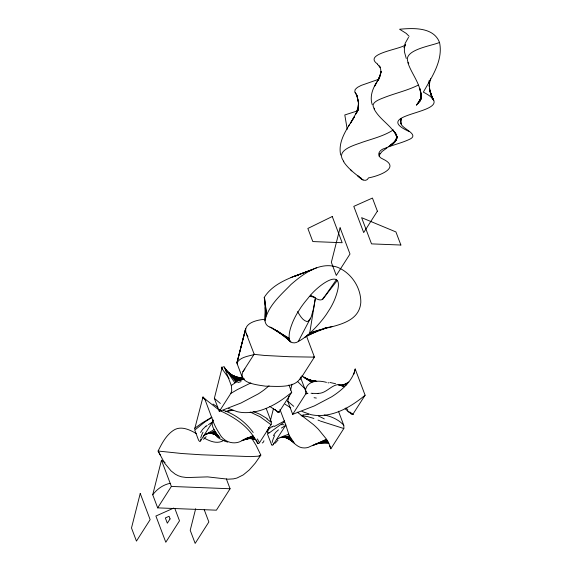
<?xml version="1.0" encoding="UTF-8"?>
<svg xmlns="http://www.w3.org/2000/svg" width="572" height="572" viewBox="0 0 572 572"><rect width="100%" height="100%" fill="white"/><g stroke="black" fill="none" stroke-linecap="round" stroke-linejoin="round"><path stroke-width="0.86" d="M274.317 329.257L289.203 338.467C288.688 332.797 290.683 327.263 292.75 322.079A123.337 69.326 -20.7 0 1 297.19 313.242L301.036 307.221A123.337 69.326 -20.7 0 1 307.829 298.47C318.783 283.569 348.899 263.141 334.663 299.528A123.337 69.326 -20.7 0 1 330.223 308.365L326.376 314.385A123.337 69.326 -20.7 0 1 319.576 323.137C313.349 330.151 306.606 337.051 298.262 341.52C295.03 343.872 289.253 343.379 289.203 338.467L269.963 327.127C261.833 324.281 265.851 313.842 265.122 307.664M396.467 139.01L396.632 134.399L396.467 139.01L397.197 136.3L396.31 139.168M358.387 107.879L358.244 110.468L358.415 101.587L356.892 95.174L358.623 103.575L358.53 105.298M404.361 45.982L404.397 51.68L406.27 58.523M194.652 429.086L202.996 396.982M420.835 98.67L421.228 93.729L421.092 99.278L421.221 94.065L419.755 88.467C421.242 92.643 421.921 97.219 419.948 101.373C423.952 87.294 411.911 75.411 407.843 62.541M264.986 320.835C268.011 305.834 280.859 294.945 291.077 284.413C303.446 273.688 319.991 261.375 337.258 267.167C351.137 272.708 360.982 287.358 360.818 302.309C359.037 326.927 325.825 325.647 309.674 333.297L315.236 299.106M264.643 298.698L266.616 314.543L264.221 297.44C274.26 281.345 295.617 276.076 312.133 269.727L290.933 277.542M267.374 433.033L268.704 427.406M400.886 119.605L400.636 121.857L401.344 118.454M265.05 319.298C257.486 319.748 242.435 323.023 246.253 333.576L254.233 354.361L264.693 355.462L289.546 356.735L314.243 357.135L313.742 356.828M269.055 385.821L264.293 389.739A36.308 12.498 -27.7 0 1 258.215 393.936L241.019 403.01L219.298 411.44L214.35 398.334L222.029 367.96L223.073 366.745L224.303 367.009M315.487 297.569L313.527 308.587L311.29 316.716L298.262 341.52M300.865 376.969C296.017 388.939 275.79 386.114 265.337 386.164C258.208 384.913 237.759 383.454 242.943 371.621L254.204 354.104M429.014 86.2L430.494 78.671M404.597 45.717L404.175 47.748L405.241 43.179L408.508 37.366M396.174 139.632L395.281 141.499L391.141 145.195L395.538 140.762L397.19 136.636M379.2 156.449L379.887 153.296L379.529 154.597L382.117 151.444L386.958 147.969M401.208 118.518L400.693 120.778L401.494 124.188L400.75 122.787C400.636 128.621 421.328 134.399 408.88 139.625C401.158 143.172 392.764 144.938 384.963 148.305C378.678 149.878 375.69 156.163 383.083 159.138C401.716 168.011 377.591 176.369 368.568 177.856C365.844 183.162 360.389 178.779 357.822 175.854L363.048 180.037M381.231 71.443L378.314 79.958C380.48 75.647 382.411 70.22 379.107 65.916L379.922 66.852M349.857 412.433L351.458 414.314L353.046 414.014L365.1 395.209L355.198 369.004C353.06 378.964 345.502 386.636 337.687 392.628A36.308 12.498 -27.7 0 1 331.603 396.832L314.407 405.898L292.692 414.328L287.737 401.222L289.032 396.11M226.369 478.928L230.08 488.753L216.388 510.181L157.672 507.872L152.724 494.766L161.468 460.231L165.101 462.669M195.674 508.715L190.211 530.294L195.159 543.4L208.859 521.971L204.211 509.688M245.688 328.442L236.944 362.977L237.566 364.3M270.241 421.349L273.53 408.358M290.547 390.14L292.056 384.177M353.911 374.074L355.198 369.004M236.987 362.562L245.545 329.236L236.944 362.977C240.104 356.914 248.634 356.227 254.604 354.397M305.82 393.665L305.562 390.776A5.734 2.853 -87.7 0 0 305.419 390.333L300.786 378.085M381.202 71.464L379.972 76.09L377.591 80.831L379.765 76.92L374.395 86.594L376.991 81.703M404.568 47.304L405.255 44.952M396.367 139.089L397.147 137.237L395.538 140.762L391.62 144.702L394.83 141.627L395.988 139.725M310.703 295.152C314.049 297.233 321.686 303.625 323.809 297.125M357.75 109.624L356.628 112.734L358.623 103.575L357.035 96.232L354.783 91.813L355.169 89.504L357.443 87.38L361.197 85.407L378.871 79.229M358.501 107.379L355.884 113.964L357.457 110.818M396.353 139.225L397.147 137.237M343.908 428.335L343.815 425.418L338.467 411.239M200.765 440.025L201.13 439.303M421.085 97.912L418.382 103.346L421.164 98.198L416.445 105.212L420.67 99.228M357.107 111.454L350.407 123.352L354.504 116.624C347.654 127.985 337.487 140.841 340.705 155.091M421.156 98.034L420.005 100.229L421.164 98.177M376.519 82.59C372.386 89.032 369.619 97.168 372.265 104.719M200.536 432.461L202.652 429.322L205.234 426.855M273.38 435.635L275.618 432.418L278.457 429.858M348.348 126.534L349.277 124.889M388.617 146.639L393.629 143.1L396.089 139.89L394.508 142.299L389.875 145.91L394.83 141.627L396.868 138.167M396.074 139.668L392.406 144.48L395.281 141.499L396.711 137.237L395.881 133.977L392.628 129.544L395.881 133.977L396.875 136.865L395.202 132.725L396.389 135.442C390.833 125.039 379.265 119.298 373.924 108.637M421.385 97.605L419.19 101.201L421.271 97.833M217.439 434.849C214.822 430.695 210.596 425.675 212.67 420.642C212.634 419.062 213.363 422.479 213.649 422.729C215.236 426.705 217.367 430.437 219.698 434.012C223.824 442.063 234.127 445.409 241.977 440.669L253.024 435.785L257.958 443.629M219.298 411.44L230.873 393.322L231.732 390.64L231.403 385.828L224.331 367.081L225.525 369.012M395.538 140.762L396.089 139.89M230.816 393.422L237.38 389.575L250.851 382.933M157.672 507.872L171.371 486.443L161.468 460.231M211.833 423.116L200.236 441.269L200.6 440.383A27.156 13.034 -29 0 1 200.829 440.011M258.029 443.65L259.388 442.892L271.021 424.696L260.11 416.752L250.178 412.047M277.148 411.568L277.656 412.333L278.821 412.455L291.706 392.321L288.924 384.949M300.085 379.501L314.428 357.057L306.456 335.95M279.965 409.481L285.843 425.046L273.058 444.93A27.599 15.823 -22.8 0 1 273.967 443.071M292.692 414.328L305.684 393.994L306.528 393.65M329.622 445.509L330.859 448.784L343.808 428.528L320.356 421.049M242.943 371.621L244.909 369.033M310.36 318.733L308.158 321.214L306.857 321.521C302.259 320.241 299.978 315.351 297.54 311.647M322.708 299.313L336.522 279.486M323.38 298.362L337.308 280.409M152.724 494.766C157 489.16 163.077 484.698 170.099 483.347M394.83 141.627L391.62 144.702M203.596 435.928L205.534 434.42L215.065 431.345L206.757 433.791L207.743 433.419M231.281 385.478L236.972 381.588M276.619 439.646L277.434 438.981M291.706 392.321C278.335 403.453 261.919 413.291 243.922 412.612A36.679 34.177 -7.9 0 1 237.13 411.647L228.543 408.544M365.1 395.209C351.73 406.349 335.306 416.18 317.317 415.501A36.679 34.177 -7.9 0 1 310.524 414.536L301.93 411.432M194.809 428.156L202.102 422.994L211.769 417.238M259.159 456.399L260.839 455.09L256.049 445.273L252.288 439.189M205.913 426.34L207.193 425.461M277.713 438.774L281.074 437.301M212.948 421.686L210.517 423.294M210.153 423.53L208.473 424.624M392.757 130.273C383.476 136.122 372.622 138.731 362.341 142.249C355.055 145.102 334.656 149.978 343.843 161.39M247.962 437.351L247.147 437.873M285.642 425.504L281.395 428.042M246.739 438.116L241.977 440.669M315.172 444.237L308.194 447.397A36.679 19.269 -62.9 0 1 304.089 447.933C297.805 448.062 293.729 442.435 289.268 438.967M274.381 426.483L284.584 420.899M204.469 435.163L214.121 429.622M268.633 433.354L284.556 421.786M211.89 417.431L204.976 421.879L194.745 430.072L198.298 439.482A7.05 3.511 -87.7 0 0 198.548 440.068L198.613 440.197A6.599 3.282 -87.7 0 0 198.834 440.59L199.635 441.434M205.691 434.327L206.606 433.855M268.039 433.69L267.446 434.026L271.428 444.322M342.628 385.406L348.784 382.032M418.268 85.099C407.958 90.29 396.603 92.879 385.828 96.933C381.438 98.792 368.683 102.316 374.603 108.844M304.826 337.323L315.958 331.617M405.441 44.745C401.601 49.285 362.312 53.568 377.599 64.071M313.578 332.446L307.221 335.421L327.384 327.541L332.303 326.533M312.591 445.695L326.598 439.332L328.864 443.429L330.859 448.784M223.38 440.647C216.988 444.33 209.609 441.155 203.818 437.845M173.738 508.072L155.899 516.037L165.801 542.242L179.501 520.813L174.86 508.529M357.5 110.882L344.802 114.958L347.211 129.293M282.053 437.144L289.596 436.036L288.753 434.134L280.051 437.587L289.596 436.036L294.466 443.414M316.495 267.875L294.666 276.212L298.527 275.139M240.161 380.28L244.423 379.036M309.674 333.297L327.384 327.541L324.846 327.949M225.318 411.64L231.703 410.067M408.901 131.388C365.73 111.726 465.815 114.157 423.351 92.135C431.717 77.184 443.393 60.403 439.518 42.407C432.847 45.781 400.207 49.9 408.766 63.542M225.976 411.482L233.104 410.21M339.525 385.571L347.483 383.605M301.101 415.508L303.553 415M203.024 396.975L204.626 398.57L212.677 420.07L212.584 419.619M307.522 393.393L307.943 393.322M206.757 433.791L215.572 432.167L207.879 433.376L216.094 432.975L209.659 433.097M303.696 414.972L308.565 414.292M318.168 393.386C326.026 393.543 330.966 385.256 338.216 384.591L344.594 386.693L338.216 384.591M317.582 393.443L312.72 393.372M321.485 442.549L328.185 442.07L315.694 443.922L327.427 440.705L314.121 444.866L326.598 439.332L318.382 429.265A36.308 8.373 35.5 0 0 313.463 424.631L297.29 412.14M278.821 412.455L277.284 411.411M326.498 382.382C318.604 380.101 307.307 380.308 305.419 390.333A2.538 1.423 54.7 0 1 306.721 393.579L307.271 393.443A21.958 11.09 53 0 1 307.507 393.364M301.68 415.916L307.471 416.552L313.906 418.461M171.371 486.443L230.08 488.753M346.089 385.156L338.674 384.82L339.468 385.514M239.947 378.063L243.407 378.228M320.856 443.028L328.864 443.429M282.06 437.315L290.49 437.802L285.392 437.258M311.075 393.25L312.548 393.357M250.779 438.374L254.812 438.631L245.931 438.602L254.497 438.102L245.123 439.067L254.161 437.559L244.301 439.511L253.811 436.987L243.529 439.918L253.432 436.4L242.75 440.304L253.024 435.785C245.295 424.41 233.326 416.852 221.071 411.154M240.09 378.235L243.622 378.478M310.231 380.452L316.759 381.259M249.256 438.438L255.126 439.174M238.367 377.649L243.629 378.321M309.988 296.475L314.486 297.075M310.289 380.48L316.13 381.267L308.901 380.008M239.747 378.128L243.951 378.814L233.204 375.868M209.688 433.247L217.167 434.491L209.681 432.911L217.71 435.199L212.076 433.269M329.93 382.468L335.585 383.733M310.589 380.351L315.515 381.295L307.064 379.522M324.224 415.007C331.51 416.423 338.645 419.662 343.736 425.182M227.713 442.12L224.646 441.105M327.978 382.718L328.807 382.925M306.835 379.322L314.929 381.338L307.243 379.186M250.7 438.452L255.434 439.696M283.698 437.23L291.427 439.418L285.836 437.33M307.171 379.193L314.207 381.431L305.963 378.592L304.247 377.305L312.226 381.903L304.69 377.613L312.855 381.703L305.548 378.264L313.52 381.545L305.963 378.592L306.385 378.95M233.254 376.069L243.329 379.308L231.882 375.268L240.941 380.015L228.829 373.044M253.31 411.482L260.181 414.393L267.21 418.611M269.963 327.127L272.086 327.878L289.539 339.975L282.74 334.756M223.409 410.346C235.357 414.357 245.745 422.351 253.196 432.461M212.026 433.354L218.268 435.885L214.293 434.026M319.648 420.763L318.032 420.091M234.041 376.412L241.727 379.765L230.48 374.438M301.751 375.911L311.533 382.175L303.818 377.019M284.978 437.108L292.399 440.89L287.123 437.866M212.662 433.347L218.847 436.55L214.593 434.026M196.382 433.633C189.654 429.679 180.745 425.396 173.402 430.387C166.087 435.263 161.905 443.386 158.094 451.043L164.7 463.248L171.057 470.906L175.254 474.174L178.214 475.725L181.574 476.833L186.858 477.57L207.572 476.884L228.049 479.193L233.412 478.878L236.93 478.042L243.257 474.903L249.371 469.855L255.241 463.163L260.839 455.09L258.094 456.206L250.622 456.613L201.415 454.79L182.153 453.546L158.094 451.043L160.346 455.083M269.762 406.385L276.891 411.139M285.085 404.218L290.74 407.772M213.842 433.655L219.398 437.151M218.797 409.824L204.697 398.748M217.782 407.192L213.02 404.039M345.76 408.036L347.769 409.531M287.001 437.988L293.415 442.227L288.71 438.381M202.552 397.561L205.82 399.821M228.779 373.101L239.396 380.559L227.306 371.564L225.776 369.383M214.414 433.662L219.963 437.73M293.729 406.327L287.737 401.222M220.342 403.439L214.35 398.334M277.284 330.702L290.097 341.198L285.671 336.922M343.322 161.268C347.948 168.49 354.962 173.666 361.647 178.843L360.939 177.985M276.776 410.946L277.163 411.289M232.604 376.362L227.306 371.564L228.071 372.608M233.927 377.563L237.902 381.159L226.612 370.592L236.372 381.882L225.99 369.691M347.697 410.975L349.277 412.455M276.591 410.775L276.204 410.424M305.09 388.91L297.726 381.631M275.575 409.831L275.06 409.337M356.706 94.373L355.148 92.635M350.479 169.648L351.816 170.942M287.223 338.538L290.891 342.12M377.391 64.193L380.33 67.324M229.05 378.557L222.594 369.533M264.221 297.44L264.536 297.819M271.807 444.902L271.822 444.923A6.285 3.125 -87.7 0 1 271.628 444.651L271.521 444.48M409.137 36.343L406.206 33.369L399.585 29.236C413.213 28.028 433.504 26.891 439.518 42.407M234.82 382.747L225.725 369.305M247.933 336.665L246.253 333.576M257.379 438.938L259.445 442.799M222.551 369.448L221.943 368.339M222.029 368.497L221.307 367.038M433.726 100.608L430.516 93.658L433.333 99.807L429.822 91.213L432.775 98.977L429.786 90.276L429.272 85.006M257.522 443.15L256.313 439.947M288.753 434.134L285.843 425.046M266.18 408.387L271.171 421.607M237.108 363.649L242.235 377.22M429.786 90.276L432.032 98.105L429.529 88.302M428.957 80.881L429.15 83.355M264.586 298.684L265.68 316.881L265.344 303.153M279.179 412.155A34.699 17.103 51.9 0 1 278.278 411.39M237.759 382.654A56.935 38.932 36.9 0 1 241.034 381.631M271.128 421.686A2.188 1.087 -87.7 0 1 271.035 424.724M266.938 419.04A64.572 61.476 84.6 0 1 270.835 422.05M200.708 437.973A17.682 6.864 -55.8 0 1 203.003 432.167M205.269 426.619A13.692 5.191 -50.9 0 1 205.963 426.111M212.498 420.663A31.946 3.432 -38.4 0 1 213.606 420.084M203.611 439.382A17.317 8.752 -26.1 0 1 206.177 436.672M208.43 432.739A10.997 2.974 -34 0 1 208.801 432.661M263.942 440.762A79.587 15.187 38.7 0 1 262.255 442.978M221.321 410.682A45.646 43.007 32.4 0 1 219.083 409.366M224.775 440.833A67.088 37.216 -59.2 0 1 216.445 436.314M353.417 414.621A21.858 5.577 38.8 0 1 349.892 412.04M350.157 412.891A12.57 2.095 38.1 0 1 345.073 408.715M306.463 393.843A4.29 0.922 -40.3 0 1 306.306 393.872M318.146 393.565A20.706 16.338 -36.6 0 1 317.553 393.615M314.071 397.697A19.82 4.09 15.1 0 1 316.33 398.076M266.938 431.181A27.914 26.863 26.4 0 1 272 426.648M272.158 442.485A16.895 7.386 -53.8 0 1 274.682 435.592M272.358 445.373A2.359 1.173 -87.7 0 1 271.907 444.773M281.431 424.753A15.015 5.97 -47.7 0 1 283.962 424.867M275.332 443.178A15.823 9.08 -22.7 0 1 278.028 440.19M283.926 436.193A11.948 2.781 -26.5 0 1 283.876 436.314M268.94 432.496A24.439 4.326 -32.2 0 1 268.418 432.797M272.179 426.969A39.797 34.148 -12.7 0 1 273.931 425.868M318.447 416.058A28.192 9.595 16.4 0 1 324.331 418.933M140.24 493.45L131.496 527.985L136.451 541.091L150.143 519.655L140.24 493.45M340.09 227.806L331.352 262.341L336.3 275.447L349.993 254.011L340.09 227.806M170.063 518.904L167.324 523.187L165.344 517.946L169.069 516.28L170.063 518.904M377.384 211.154L363.692 232.582L353.789 206.378L372.436 198.055L377.384 211.154M393.972 142.5L390.519 145.51L393.972 142.5M332.26 216.516L307.858 228.464L312.812 241.563L342.163 242.721L332.26 216.516M400.879 245.03L371.521 243.879L361.618 217.667L395.924 231.932L400.879 245.03"/></g></svg>
